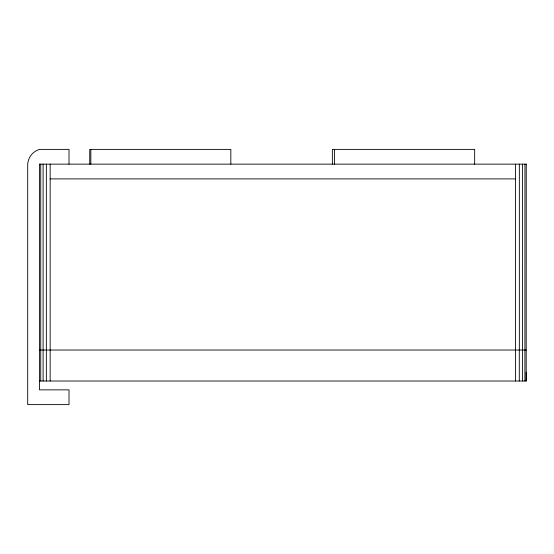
<?xml version="1.0" encoding="UTF-8"?>
<svg xmlns="http://www.w3.org/2000/svg" width="554" height="554" viewBox="0 0 554 554"><rect width="100%" height="100%" fill="white"/><g stroke="black" fill="none" stroke-linecap="round" stroke-linejoin="round"><path stroke-width="0.83" d="M39.479 381.02L526.196 381.02L526.252 164.143M526.196 381.02L526.224 372.17M39.424 164.143L526.3 164.143M50.165 178.894L515.552 178.894M39.479 350.038L526.252 350.038M524.943 164.143L524.901 381.02M522.574 164.143L522.574 350.038M522.533 350.038L522.533 381.02M519.347 164.143L519.347 350.038M519.292 350.038L519.292 381.02M515.552 164.143L515.552 350.038M515.483 350.038L515.483 381.02M474.66 164.143L474.66 149.386L332.372 149.386L332.372 164.143M334.498 149.386L334.498 164.143M230.838 164.143L230.838 149.386L89.748 149.386L89.748 164.143M90.842 149.386L90.842 164.143M69.008 164.143L69.008 149.386L39.5 149.386A16.599 16.599 0 0 0 27.7 164.143L27.7 404.614L69.008 404.614L69.008 389.857L39.5 389.857L39.479 164.143M50.165 164.143L50.165 381.02M46.356 164.143L46.356 381.02M43.115 164.143L43.115 381.02M40.747 164.143L40.747 381.02"/></g></svg>
